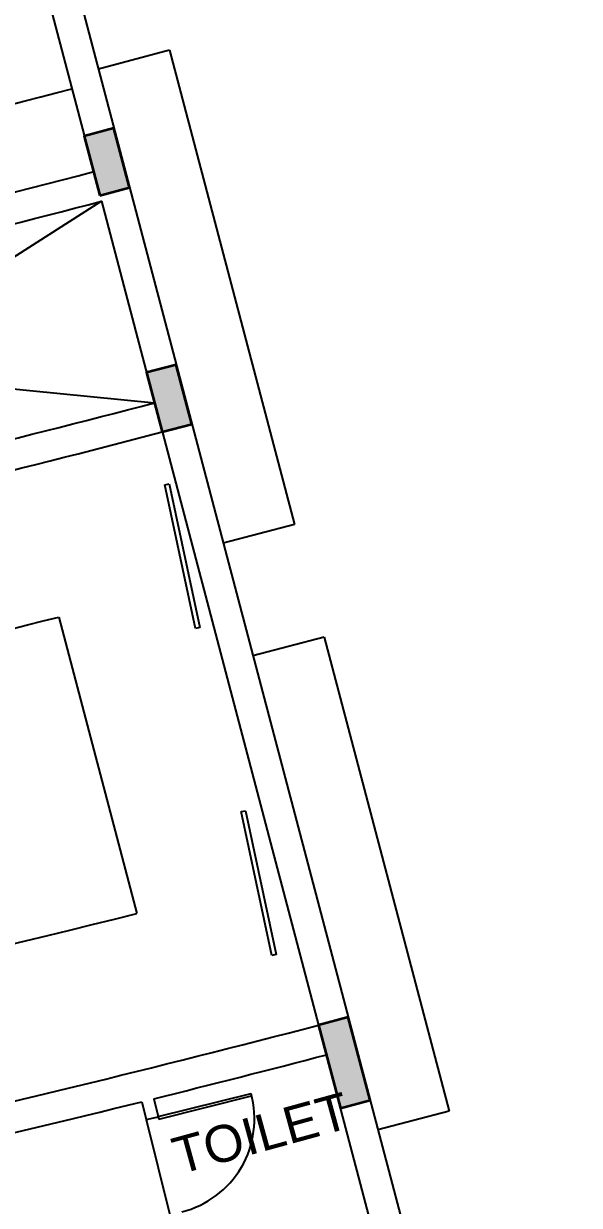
# Model space of a CAD drawing. Header units: inches. Extents: x -221585 to 401252, y -284294 to 332380.
# Drawn here: x 177377 to 177831, y 52875 to 53839 of the extents above; entities that cross this region are included whole.
import ezdxf
from ezdxf.enums import TextEntityAlignment as Align

# ---------------------------------------------------------------- set-up
doc = ezdxf.new("R2010")
doc.units = ezdxf.units.IN
doc.header["$MEASUREMENT"] = 0
doc.layers.add('A-TEXT', color=3, linetype='Continuous')
doc.layers.add('column fa 25', color=3, linetype='Continuous', lineweight=35)
doc.styles.get("Standard").update_dxf_attribs({"font": 'arial.ttf'})

# ---------------------------------------------------------------- blocks, each defined once
blk = doc.blocks.new('TRTH')
at = {"color": 1, "ltscale": 8}
for p, q in [((-589.8393136805753, -68.75925391937484), (-589.8393136805753, -67.97951037179017)), ((-589.8193136805753, -68.75925391937484), (-589.8193136805753, -67.97925391937488)), ((-589.8393136805753, -68.75925391937484), (-589.8193136805753, -68.75925391937484)), ((-589.8393136805753, -68.85925391937485), (-589.0393136805752, -68.85925391937485))]:
    blk.add_line(p, q, dxfattribs=at)
blk.add_arc((-589.8193136805753, -68.75925391937484), 0.7799999999999728, 0, 91.4692835813525, dxfattribs=at)
blk = doc.blocks.new('ad')
at = {"layer": 'column fa 25', "ltscale": 10}
h = blk.add_hatch(color=3, dxfattribs=at)
h.set_gradient(color1=(141, 141, 141), color2=(145, 145, 145), one_color=1, tint=0.5699999928474426, name='CYLINDER')
h.paths.add_polyline_path([(177442.8026615202, 119905.9636786617), (177467.8026615202, 119905.9636786617), (177467.8026615202, 119955.9636786617), (177442.8026615202, 119955.9636786617)])
blk.add_lwpolyline([(177442.8026615202, 119905.9636786617), (177467.8026615202, 119905.9636786617), (177467.8026615202, 119955.9636786617), (177442.8026615202, 119955.9636786617)], close=True, dxfattribs=at)
blk = doc.blocks.new('dd')
at = {"layer": 'column fa 25', "ltscale": 10}
h = blk.add_hatch(color=3, dxfattribs=at)
h.set_gradient(color1=(141, 141, 141), color2=(145, 145, 145), one_color=1, tint=0.5699999928474426, name='CYLINDER')
h.paths.add_polyline_path([(177327.7670854307, 119885.9636786617), (177352.7670854306, 119885.9636786617), (177352.7670854306, 119955.9636786617), (177327.7670854306, 119955.9636786617)])
at = {"layer": 'column fa 25', "color": 1, "ltscale": 10}
blk.add_lwpolyline([(177327.7670854307, 119885.9636786617), (177352.7670854307, 119885.9636786617), (177352.7670854307, 119955.9636786617), (177327.7670854307, 119955.9636786617)], close=True, dxfattribs=at)

msp = doc.modelspace()

# ---------------------------------------------------------------- linework, layer by layer
at = {"color": 4, "ltscale": 8}
for p, q in [((177410.3653290486, 53907.92671372947, 0.4210862541116874), (177830.5974989876, 52312.31891272559, 0.4210862541116874)), ((177386.1897167021, 53901.55962901765, 0.4210862541116874), (177434.5796597979, 53717.82459820183, 0.4210862541116874)), ((177440.9335882918, 53693.65574576157), (177484.2402071261, 53529.26388823798, 0.4090324259319432)), ((177490.6100907477, 53505.07888497044, 0.4210862541116874), (177617.9519676398, 53021.56594451146, 0.4210862541116874)), ((177624.1812954496, 52997.36394448717), (177663.6697090275, 52847.46851134011, 0.4210862541116874))]:
    msp.add_line(p, q, dxfattribs=at)
at = {"color": 20, "ltscale": 10}
for p, q in [((177496.3924107046, 53816.85455087748, 0.4210862541116874), (177438.3709410756, 53801.57354756955, 0.4210862541116874)), ((177496.3924107045, 53816.85455087748, 0.4210862541116874), (177598.2657660904, 53430.04475335106, 0.4210862541116874)), ((177598.2657660903, 53430.04475335106, 0.4210862541116874), (177540.2442964613, 53414.76375004319, 0.4210862541116874)), ((177622.4514822189, 53338.21238046778, 0.4210862541116874), (177564.4300125899, 53322.93137716, 0.4210862541116874)), ((177622.4514822188, 53338.21238046787, 0.4210862541116874), (177724.3248376048, 52951.40258294139, 0.4210862541116874)), ((177724.3248376047, 52951.40258294139, 0.4210862541116874), (177666.3033679758, 52936.12157963349, 0.4210862541116874))]:
    msp.add_line(p, q, dxfattribs=at)
at = {"color": 2, "ltscale": 10}
for p, q in [((177440.9335882918, 53693.65574576157), (177001.7414174803, 53414.35845647597)), ((176966.3372402937, 53580.63148086051, 2.435488613745917e-07), (177484.2402071261, 53529.26388823798, 0.4090324259319432)), ((177406.0513365487, 53354.46241622527, 0.4210862541116874), (177469.7270144053, 53112.6879506079, 0.4210862541116874))]:
    msp.add_line(p, q, dxfattribs=at)
at = {"color": 5}
for p, q in [((177492.5392789925, 53462.36986805025, -0.42108625411155), (177496.1324707583, 53463.13905587493, -0.42108625411155)), ((177517.6372023174, 53345.12717577816, -0.42108625411155), (177492.5392789925, 53462.36986805025, -0.42108625411155)), ((177496.1324707583, 53463.13905587493, -0.42108625411155), (177521.2303940832, 53345.89636360287, -0.42108625411155)), ((177521.2303940832, 53345.89636360287, -0.42108625411155), (177517.6372023174, 53345.12717577816, -0.42108625411155)), ((177554.7260629883, 53195.80509700548), (177558.3192547541, 53196.57428483017)), ((177579.8239863132, 53078.56240473339), (177554.7260629883, 53195.80509700548)), ((177558.3192547541, 53196.57428483017), (177583.417178079, 53079.3315925581)), ((177583.417178079, 53079.3315925581), (177579.8239863132, 53078.56240473339))]:
    msp.add_line(p, q, dxfattribs=at)
at = {"color": 4, "ltscale": 10}
for p, q in [((177483.584776068, 52961.55051073078, 0.421313419129102), (177487.1998905533, 52946.99266242624, 0.421837658147376)), ((177473.87450296, 52959.14347843705), (177477.4936556232, 52944.58662402509, 0.42183751273877))]:
    msp.add_line(p, q, dxfattribs=at)
at = {"color": 8, "ltscale": 10}
msp.add_arc((174578.6198291374, 64659.75724967608), 11238.5, 282.4939424454059, 284.6276493912881, dxfattribs=at)
at = {"color": 4, "ltscale": 10}
for centre, radius, start, end in [((174578.6198291475, 64659.75724963316, -58.42395735030389), 11308.49999995592, 282.4936268667743, 284.6284366612969), ((174578.6198291377, 64659.7572496748), 11333.49999999869, 280.9732954312244, 284.6286597976206), ((174578.6198291466, 64659.75724964017, 0.8422345002935993), 11503.49999996297, 280.9732954312244, 284.6306331046603), ((174676.6630050721, 64191.2414276112, 0.8422345002935993), 11049.90366004256, 280.8329433274868, 284.7525835840466), ((174591.2008742313, 64599.10123850392, -28.99995578319036), 11966.56208717097, 280.7324215738334, 284.6511007671294), ((174578.6198291866, 64659.75724947535, -28.0178777604065), 12053.49999979335, 283.9459185692999, 284.6362484961038), ((174511.4759443575, 64940.5883381795), 12342.23748544237, 282.1455119494177, 283.8877911604617), ((174578.6198291374, 64659.75724967608), 12068.5, 283.8983642801348, 283.945918735962)]:
    msp.add_arc(centre, radius, start, end, dxfattribs=at)
at = {"color": 2, "ltscale": 10}
for radius, start, end in [(11653.5, 281.9860703380602, 284.0415291983822), (11903.5, 281.1755472969539, 284.056510752725)]:
    msp.add_arc((174578.6194665716, 64659.75724964908), radius, start, end, dxfattribs=at)

# ---------------------------------------------------------------- block references
at = {"color": 4, "xscale": 99.99999999999221, "yscale": 99.99999999999221, "zscale": 99.99999999999221, "rotation": 283.9590990273752}
msp.add_blockref('TRTH', (198388.7107609618, -2636.372689315074, 0.8491391244922871), dxfattribs=at)
at = {"layer": 'column fa 25', "color": 3, "rotation": 14.75482524577017}
for p in [(36386.1940446113, -107445.2539903984, -29.21197867514996), (36436.99254482621, -107638.1342336632, 0.4211172501487799)]:
    msp.add_blockref('ad', p, dxfattribs=at)
at = {"layer": 'column fa 25', "color": 3, "extrusion": (-0.004039195016050539, 0.01918558092273075, 0.9998077807200141), "rotation": 182.8652553230037}
msp.add_blockref('dd', (-13621.29179560302, 113380.7849227674, 285.3203922353441), dxfattribs=at)

# ---------------------------------------------------------------- texts
at = {"layer": 'A-TEXT'}
msp.add_text('TOILET', height=30, rotation=15.35862537567274, dxfattribs=at).set_placement((177570.8417867002, 52933.52648191446, -0.004210862541571696), align=Align.MIDDLE)

doc.saveas('drawing.dxf')
